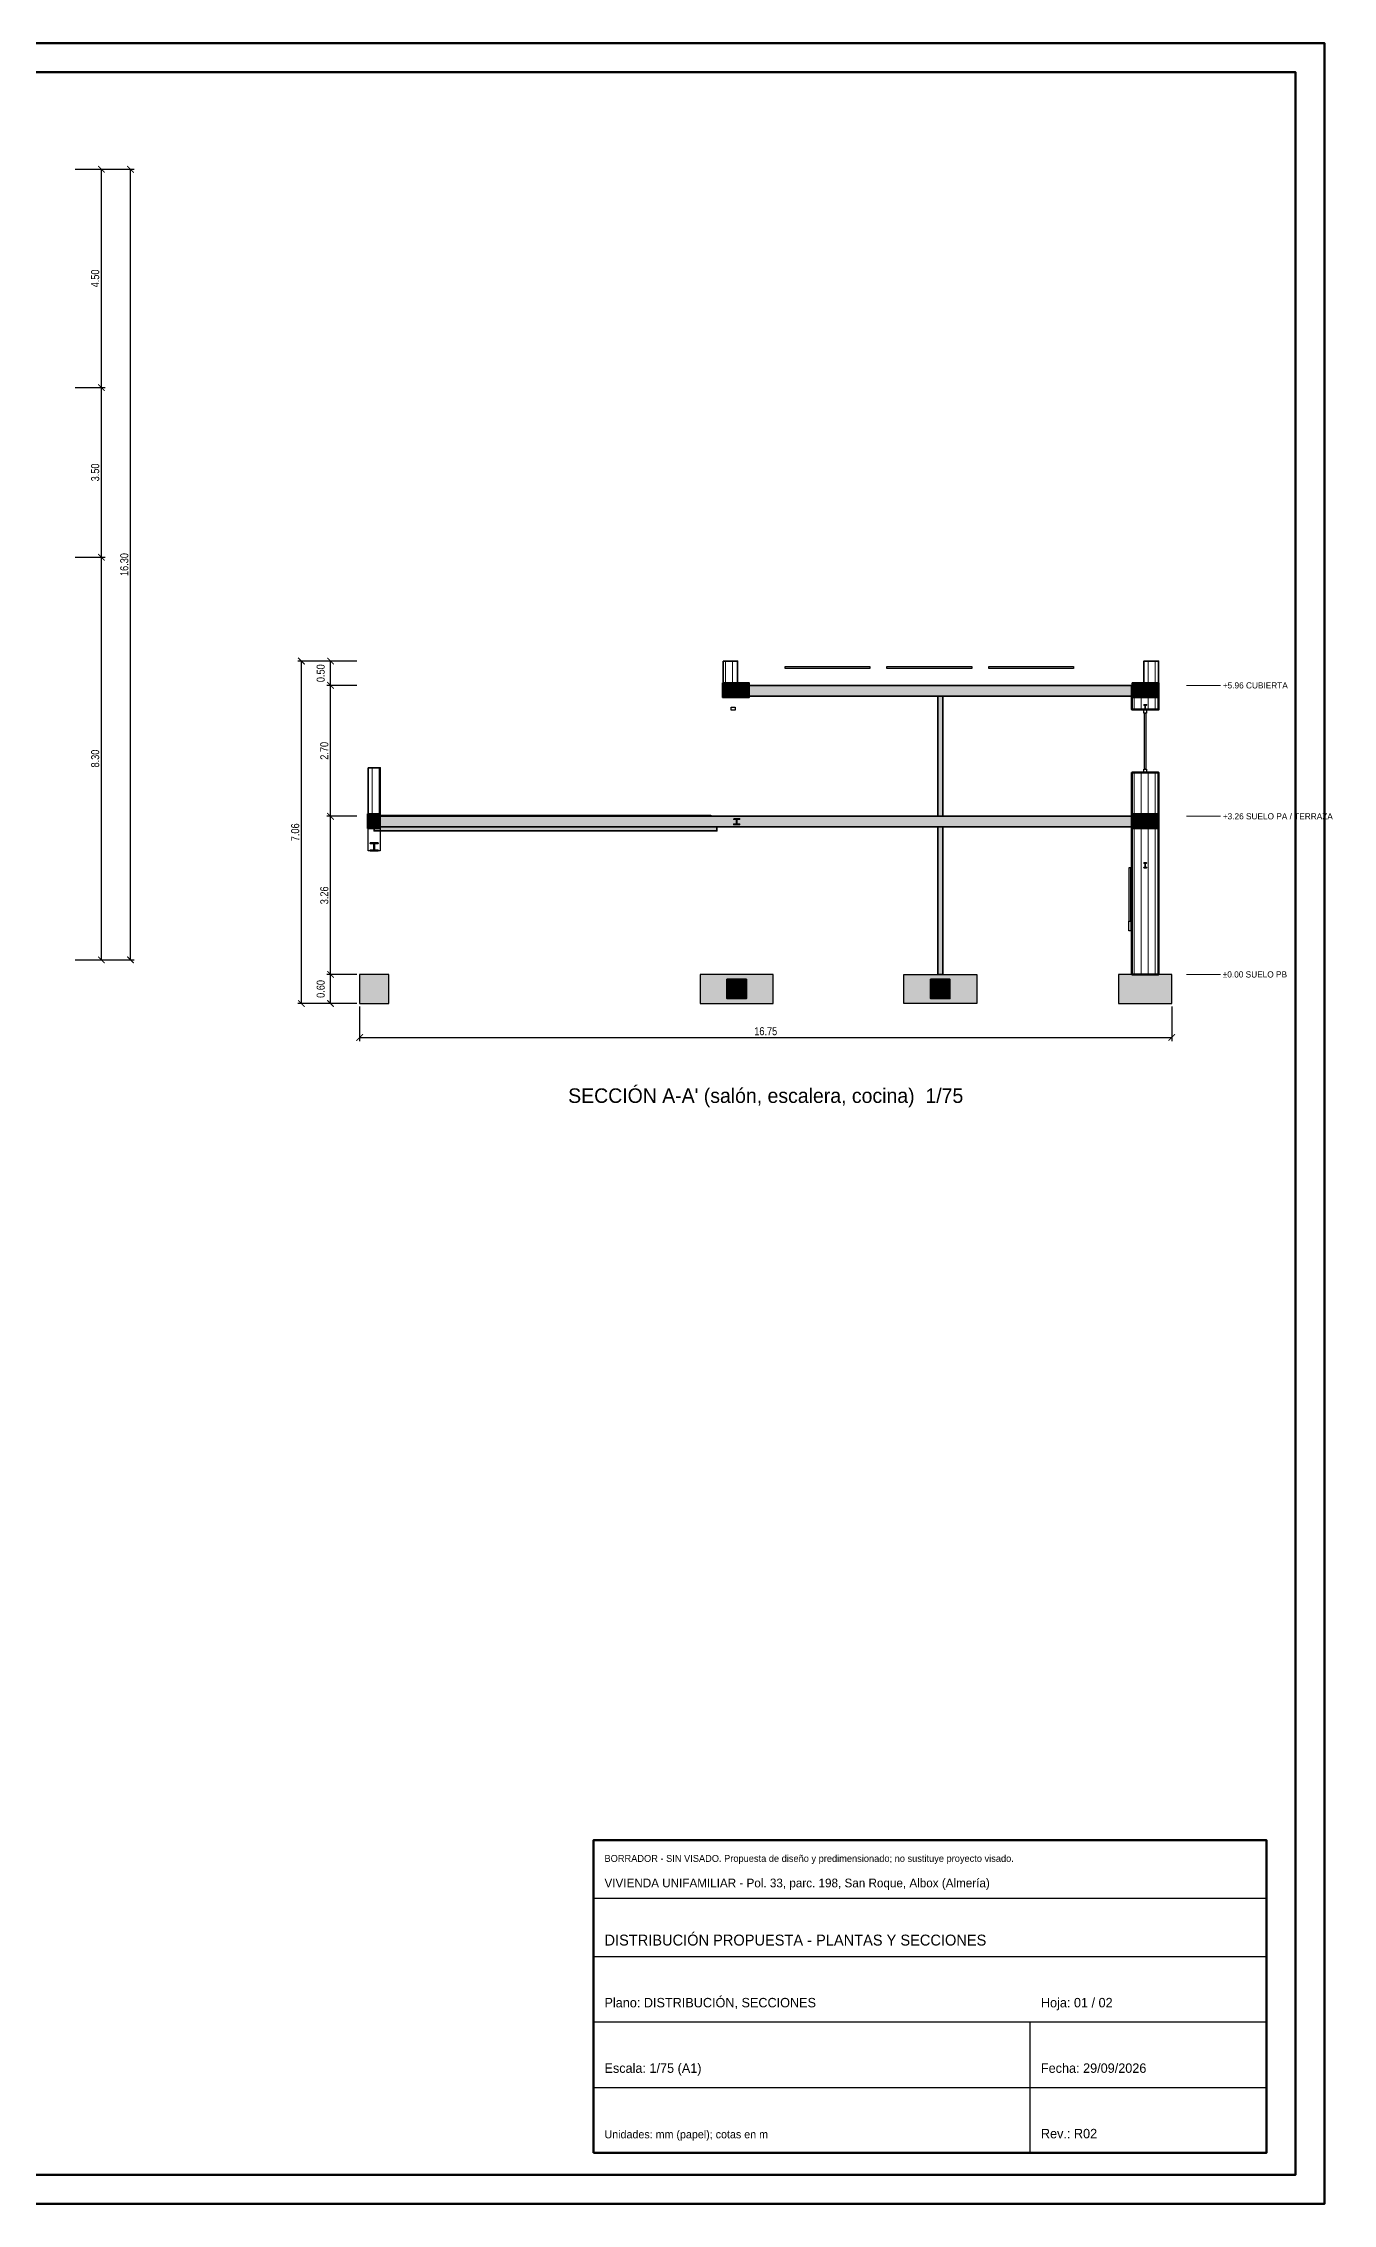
# Model space of a CAD drawing. Header units: millimetres. Extents: x 0 to 843, y 0 to 594.
# Drawn here: x 489 to 843, y 0 to 594 of the extents above; entities that cross this region are included whole.
import ezdxf
from ezdxf.enums import TextEntityAlignment as Align

# ---------------------------------------------------------------- set-up
doc = ezdxf.new("R2010")
doc.units = ezdxf.units.MM
for name, color, linetype, lineweight in [('acero_dintel', 5, 'Continuous', 35), ('acero_dinteles', 5, 'Continuous', 35), ('acero_vigas_cubierta', 5, 'Continuous', 35), ('acero_vigas_forjado', 5, 'Continuous', 35), ('cimentacion', 8, 'Continuous', 25), ('COTAS', 3, 'Continuous', 13), ('forjado_cubierta', 5, 'Continuous', 35), ('forjado_PB_PA', 5, 'Continuous', 35), ('forjado_salon', 8, 'Continuous', 35), ('MARCO', 7, 'Continuous', 70), ('muros_PA', 7, 'Continuous', 50), ('muros_PB', 7, 'Continuous', 50), ('parapeto_cubierta', 7, 'Continuous', 35), ('parapeto_terraza', 7, 'Continuous', 35), ('RAYADO_FORJADO', 7, 'Continuous', 9), ('RAYADO_MURO', 7, 'Continuous', 9), ('RAYADO_OTROS', 8, 'Continuous', 9), ('riostras', 8, 'Continuous', 35), ('tabiques_PA', 7, 'Continuous', 35), ('tabiques_PB', 7, 'Continuous', 35), ('TABLA', 7, 'Continuous', 25), ('TEXTO', 2, 'Continuous', 13), ('zuncho_cubierta', 8, 'Continuous', 35), ('zuncho_forjado', 8, 'Continuous', 35)]:
    doc.layers.add(name, color=color, linetype=linetype, lineweight=lineweight)
doc.styles.add('OpenSansCondensed-Light', font='OpenSansCondensed-Light.ttf')
doc.dimstyles.new('EZDXF', dxfattribs={"dimtxt": 0.25, "dimasz": 0.175, "dimexe": 0.375, "dimexo": 0.125, "dimgap": 0.1, "dimtad": 1, "dimlfac": 100, "dimzin": 12, "dimdsep": 46, "dimtxsty": 'OpenSansCondensed-Light', "dimblk": 'ARCHTICK', "dimcen": 2.5, "dimazin": 3, "dimtfac": 0.5, "dimtmove": 2, "dimatfit": 3})

# ---------------------------------------------------------------- blocks, each defined once
blk = doc.blocks.new('_ARCHTICK')
at = {"color": 0, "linetype": 'BYBLOCK', "const_width": 0.15}
blk.add_lwpolyline([(-0.5, -0.5), (0.5, 0.5)], dxfattribs=at)

msp = doc.modelspace()

# ---------------------------------------------------------------- hatches: boundary and pattern name
at = {"layer": 'RAYADO_FORJADO'}
h = msp.add_hatch(color=8, dxfattribs=at)
h.dxf.hatch_style = 1
h.paths.add_polyline_path([(675.46667, 418.12333), (682.8, 418.12333), (682.8, 414.12333), (675.46667, 414.12333)])
h = msp.add_hatch(color=7, dxfattribs=at)
h.dxf.hatch_style = 1
h.paths.add_polyline_path([(675.6, 417.45667), (795.33333, 417.45667), (795.33333, 414.52333), (675.6, 414.52333)])
h = msp.add_hatch(color=5, dxfattribs=at)
h.dxf.hatch_style = 1
h.paths.add_polyline_path([(678.53333, 416.79), (680.13333, 416.79), (680.13333, 416.64333), (679.37667, 416.64333), (679.37667, 415.33667), (680.13333, 415.33667), (680.13333, 415.19), (678.53333, 415.19), (678.53333, 415.33667), (679.29, 415.33667), (679.29, 416.64333), (678.53333, 416.64333)])
h = msp.add_hatch(color=8, dxfattribs=at)
h.dxf.hatch_style = 1
h.paths.add_polyline_path([(788.13333, 414.12333), (795.46667, 414.12333), (795.46667, 418.12333), (788.13333, 418.12333)])
h = msp.add_hatch(color=5, dxfattribs=at)
h.dxf.hatch_style = 1
h.paths.add_polyline_path([(791.3, 412.12333), (792.03333, 412.12333), (792.03333, 412.04733), (791.694, 412.04733), (791.694, 410.866), (792.03333, 410.866), (792.03333, 410.79), (791.3, 410.79), (791.3, 410.866), (791.63933, 410.866), (791.63933, 412.04733), (791.3, 412.04733)])
h = msp.add_hatch(color=8, dxfattribs=at)
h.dxf.hatch_style = 1
h.paths.add_polyline_path([(577.86667, 382.12333), (577.86667, 378.12333), (581.2, 378.12333), (581.2, 382.12333)])
h = msp.add_hatch(color=7, dxfattribs=at)
h.dxf.hatch_style = 1
h.paths.add_polyline_path([(578, 381.45667), (795.33333, 381.45667), (795.33333, 378.52333), (578, 378.52333)])
h = msp.add_hatch(color=5, dxfattribs=at)
h.dxf.hatch_style = 1
h.paths.add_polyline_path([(678.53333, 380.79), (680.13333, 380.79), (680.13333, 380.64333), (679.37667, 380.64333), (679.37667, 379.33667), (680.13333, 379.33667), (680.13333, 379.19), (678.53333, 379.19), (678.53333, 379.33667), (679.29, 379.33667), (679.29, 380.64333), (678.53333, 380.64333)])
h = msp.add_hatch(color=8, dxfattribs=at)
h.dxf.hatch_style = 1
h.paths.add_polyline_path([(788.13333, 378.12333), (795.46667, 378.12333), (795.46667, 382.12333), (788.13333, 382.12333)])
h = msp.add_hatch(color=8, dxfattribs=at)
h.dxf.hatch_style = 1
h.paths.add_polyline_path([(579.66667, 378.52333), (673.93333, 378.52333), (673.93333, 377.45667), (579.66667, 377.45667)])
h = msp.add_hatch(color=5, dxfattribs=at)
h.dxf.hatch_style = 1
h.paths.add_polyline_path([(578.6, 374.12333), (580.73333, 374.12333), (580.73333, 373.95), (579.72, 373.95), (579.72, 372.16333), (580.73333, 372.16333), (580.73333, 371.99), (578.6, 371.99), (578.6, 372.16333), (579.61333, 372.16333), (579.61333, 373.95), (578.6, 373.95)])
h = msp.add_hatch(color=5, dxfattribs=at)
h.dxf.hatch_style = 1
h.paths.add_polyline_path([(791.3, 368.65667), (792.03333, 368.65667), (792.03333, 368.58067), (791.694, 368.58067), (791.694, 367.39933), (792.03333, 367.39933), (792.03333, 367.32333), (791.3, 367.32333), (791.3, 367.39933), (791.63933, 367.39933), (791.63933, 368.58067), (791.3, 368.58067)])
h = msp.add_hatch(color=8, dxfattribs=at)
h.dxf.hatch_style = 1
h.paths.add_polyline_path([(676.66667, 336.65667), (682, 336.65667), (682, 331.32333), (676.66667, 331.32333)])
h = msp.add_hatch(color=8, dxfattribs=at)
h.dxf.hatch_style = 1
h.paths.add_polyline_path([(732.66667, 336.65667), (738, 336.65667), (738, 331.32333), (732.66667, 331.32333)])
at = {"layer": 'RAYADO_MURO'}
h = msp.add_hatch(dxfattribs=at)
h.set_pattern_fill('ANSI31', scale=0.6, angle=45)
h.paths.add_polyline_path([(675.6, 424.12333), (679.6, 424.12333), (679.6, 417.45667), (675.6, 417.45667)])
h = msp.add_hatch(dxfattribs=at)
h.set_pattern_fill('ANSI31', scale=0.6, angle=45)
h.paths.add_polyline_path([(791.33333, 417.45667), (791.33333, 424.12333), (795.33333, 424.12333), (795.33333, 417.45667)])
h = msp.add_hatch(dxfattribs=at)
h.set_pattern_fill('ANSI31', scale=0.6, angle=45)
h.paths.add_polyline_path([(788, 417.45667), (795.33333, 417.45667), (795.33333, 410.79), (788, 410.79)])
h = msp.add_hatch(dxfattribs=at)
h.set_pattern_fill('ANSI31', scale=0.6, angle=45)
h.paths.add_polyline_path([(578, 394.79), (581.33333, 394.79), (581.33333, 381.45667), (578, 381.45667)])
h = msp.add_hatch(dxfattribs=at)
h.set_pattern_fill('ANSI31', scale=0.6, angle=45)
h.paths.add_polyline_path([(788, 381.45667), (788, 393.45667), (795.33333, 393.45667), (795.33333, 381.45667)])
h = msp.add_hatch(dxfattribs=at)
h.set_pattern_fill('ANSI31', scale=0.6, angle=45)
h.paths.add_polyline_path([(788, 337.99), (795.33333, 337.99), (795.33333, 381.45667), (788, 381.45667)])
at = {"layer": 'RAYADO_OTROS'}
h = msp.add_hatch(color=7, dxfattribs=at)
h.dxf.hatch_style = 1
h.paths.add_polyline_path([(734.66667, 414.52333), (736, 414.52333), (736, 381.45667), (734.66667, 381.45667)])
h = msp.add_hatch(color=7, dxfattribs=at)
h.dxf.hatch_style = 1
h.paths.add_polyline_path([(734.66667, 378.52333), (736, 378.52333), (736, 337.99), (734.66667, 337.99)])
h = msp.add_hatch(color=8, dxfattribs=at)
h.dxf.hatch_style = 1
h.paths.add_polyline_path([(575.66667, 337.99), (575.66667, 329.99), (583.66667, 329.99), (583.66667, 337.99)])
h = msp.add_hatch(color=8, dxfattribs=at)
h.dxf.hatch_style = 1
h.paths.add_polyline_path([(669.33333, 337.99), (669.33333, 329.99), (689.33333, 329.99), (689.33333, 337.99)])
h = msp.add_hatch(color=8, dxfattribs=at)
h.dxf.hatch_style = 1
h.paths.add_polyline_path([(725.33333, 337.99), (745.33333, 337.99), (745.33333, 329.99), (725.33333, 329.99)])
h = msp.add_hatch(color=8, dxfattribs=at)
h.dxf.hatch_style = 1
h.paths.add_polyline_path([(784.33333, 329.99), (799, 329.99), (799, 337.99), (784.33333, 337.99)])

# ---------------------------------------------------------------- linework, layer by layer
at = {"layer": 'acero_dintel'}
msp.add_lwpolyline([(578.6, 374.12333), (580.73333, 374.12333), (580.73333, 373.95), (579.72, 373.95), (579.72, 372.16333), (580.73333, 372.16333), (580.73333, 371.99), (578.6, 371.99), (578.6, 372.16333), (579.61333, 372.16333), (579.61333, 373.95), (578.6, 373.95)], close=True, dxfattribs=at)
at = {"layer": 'acero_dinteles'}
for points in [[(791.3, 412.12333), (792.03333, 412.12333), (792.03333, 412.04733), (791.694, 412.04733), (791.694, 410.866), (792.03333, 410.866), (792.03333, 410.79), (791.3, 410.79), (791.3, 410.866), (791.63933, 410.866), (791.63933, 412.04733), (791.3, 412.04733)], [(791.3, 368.65667), (792.03333, 368.65667), (792.03333, 368.58067), (791.694, 368.58067), (791.694, 367.39933), (792.03333, 367.39933), (792.03333, 367.32333), (791.3, 367.32333), (791.3, 367.39933), (791.63933, 367.39933), (791.63933, 368.58067), (791.3, 368.58067)]]:
    msp.add_lwpolyline(points, close=True, dxfattribs=at)
at = {"layer": 'acero_vigas_cubierta'}
msp.add_lwpolyline([(678.53333, 416.79), (680.13333, 416.79), (680.13333, 416.64333), (679.37667, 416.64333), (679.37667, 415.33667), (680.13333, 415.33667), (680.13333, 415.19), (678.53333, 415.19), (678.53333, 415.33667), (679.29, 415.33667), (679.29, 416.64333), (678.53333, 416.64333)], close=True, dxfattribs=at)
at = {"layer": 'acero_vigas_forjado'}
msp.add_lwpolyline([(678.53333, 380.79), (680.13333, 380.79), (680.13333, 380.64333), (679.37667, 380.64333), (679.37667, 379.33667), (680.13333, 379.33667), (680.13333, 379.19), (678.53333, 379.19), (678.53333, 379.33667), (679.29, 379.33667), (679.29, 380.64333), (678.53333, 380.64333)], close=True, dxfattribs=at)
at = {"layer": 'carpinteria_PA'}
for points in [[(791.26667, 410.79), (792.06667, 410.79), (792.06667, 409.85667), (791.26667, 409.85667)], [(791.26667, 394.39), (792.06667, 394.39), (792.06667, 393.45667), (791.26667, 393.45667)]]:
    msp.add_lwpolyline(points, close=True, dxfattribs=at)
at = {"layer": 'carpinteria_PB'}
for points in [[(787.2, 367.32333), (787.2, 352.65667), (787.73333, 352.65667), (787.73333, 367.32333)], [(787.2, 352.65667), (787.73333, 352.65667), (787.73333, 349.99), (787.2, 349.99)]]:
    msp.add_lwpolyline(points, close=True, dxfattribs=at)
at = {"layer": 'carpinteria_terraza'}
msp.add_lwpolyline([(677.86667, 411.45667), (678.93333, 411.45667), (678.93333, 410.65667), (677.86667, 410.65667)], close=True, dxfattribs=at)
at = {"layer": 'cimentacion'}
for points in [[(575.66667, 337.99), (575.66667, 329.99), (583.66667, 329.99), (583.66667, 337.99)], [(669.33333, 337.99), (669.33333, 329.99), (689.33333, 329.99), (689.33333, 337.99)], [(725.33333, 337.99), (745.33333, 337.99), (745.33333, 329.99), (725.33333, 329.99)], [(784.33333, 329.99), (799, 329.99), (799, 337.99), (784.33333, 337.99)]]:
    msp.add_lwpolyline(points, close=True, dxfattribs=at)
at = {"layer": 'COTAS'}
for p, q in [((803, 417.45667), (812.33333, 417.45667)), ((803, 381.45667), (812.33333, 381.45667)), ((803, 337.99), (812.33333, 337.99))]:
    msp.add_line(p, q, dxfattribs=at)
at = {"layer": 'forjado_cubierta'}
msp.add_lwpolyline([(675.6, 417.45667), (795.33333, 417.45667), (795.33333, 414.52333), (675.6, 414.52333)], close=True, dxfattribs=at)
at = {"layer": 'forjado_PB_PA'}
msp.add_lwpolyline([(578, 381.45667), (795.33333, 381.45667), (795.33333, 378.52333), (578, 378.52333)], close=True, dxfattribs=at)
at = {"layer": 'forjado_salon'}
msp.add_lwpolyline([(579.66667, 378.52333), (673.93333, 378.52333), (673.93333, 377.45667), (579.66667, 377.45667)], close=True, dxfattribs=at)
at = {"layer": 'MARCO'}
for points in [[(0, 0), (841, 0), (841, 594), (0, 594)], [(8, 8), (833, 8), (833, 586), (8, 586)], [(640, 14), (825, 14), (825, 100), (640, 100)]]:
    msp.add_lwpolyline(points, close=True, dxfattribs=at)
at = {"layer": 'muros_PA'}
for points in [[(788, 417.45667), (795.33333, 417.45667), (795.33333, 410.79), (788, 410.79)], [(788, 381.45667), (788, 393.45667), (795.33333, 393.45667), (795.33333, 381.45667)]]:
    msp.add_lwpolyline(points, close=True, dxfattribs=at)
at = {"layer": 'muros_PB'}
msp.add_lwpolyline([(788, 337.99), (795.33333, 337.99), (795.33333, 381.45667), (788, 381.45667)], close=True, dxfattribs=at)
at = {"layer": 'muros_salon'}
msp.add_lwpolyline([(578, 381.45667), (581.33333, 381.45667), (581.33333, 371.99), (578, 371.99)], close=True, dxfattribs=at)
at = {"layer": 'paneles_solares'}
for points in [[(692.66667, 422.65667), (716, 422.65667), (716, 422.12333), (692.66667, 422.12333)], [(720.66667, 422.65667), (744, 422.65667), (744, 422.12333), (720.66667, 422.12333)], [(748.66667, 422.65667), (772, 422.65667), (772, 422.12333), (748.66667, 422.12333)]]:
    msp.add_lwpolyline(points, close=True, dxfattribs=at)
at = {"layer": 'parapeto_cubierta'}
for points in [[(675.6, 424.12333), (679.6, 424.12333), (679.6, 417.45667), (675.6, 417.45667)], [(791.33333, 417.45667), (791.33333, 424.12333), (795.33333, 424.12333), (795.33333, 417.45667)]]:
    msp.add_lwpolyline(points, close=True, dxfattribs=at)
at = {"layer": 'parapeto_terraza'}
msp.add_lwpolyline([(578, 394.79), (581.33333, 394.79), (581.33333, 381.45667), (578, 381.45667)], close=True, dxfattribs=at)
at = {"layer": 'riostras'}
for points in [[(676.66667, 336.65667), (682, 336.65667), (682, 331.32333), (676.66667, 331.32333)], [(732.66667, 336.65667), (738, 336.65667), (738, 331.32333), (732.66667, 331.32333)]]:
    msp.add_lwpolyline(points, close=True, dxfattribs=at)
at = {"layer": 'solado_terraza'}
msp.add_lwpolyline([(581.33333, 381.72333), (672.26667, 381.72333), (672.26667, 381.45667), (581.33333, 381.45667)], close=True, dxfattribs=at)
at = {"layer": 'tabiques_PA'}
msp.add_lwpolyline([(734.66667, 414.52333), (736, 414.52333), (736, 381.45667), (734.66667, 381.45667)], close=True, dxfattribs=at)
at = {"layer": 'tabiques_PB'}
msp.add_lwpolyline([(734.66667, 378.52333), (736, 378.52333), (736, 337.99), (734.66667, 337.99)], close=True, dxfattribs=at)
at = {"layer": 'TABLA'}
for p, q in [((640, 84), (825, 84)), ((640, 68), (825, 68)), ((640, 50), (825, 50)), ((760, 14), (760, 50)), ((640, 32), (825, 32))]:
    msp.add_line(p, q, dxfattribs=at)
at = {"layer": 'vidrios_PA'}
msp.add_lwpolyline([(791.46667, 409.85667), (791.86667, 409.85667), (791.86667, 394.39), (791.46667, 394.39)], close=True, dxfattribs=at)
at = {"layer": 'zuncho_cubierta'}
for points in [[(675.46667, 418.12333), (682.8, 418.12333), (682.8, 414.12333), (675.46667, 414.12333)], [(788.13333, 414.12333), (795.46667, 414.12333), (795.46667, 418.12333), (788.13333, 418.12333)]]:
    msp.add_lwpolyline(points, close=True, dxfattribs=at)
at = {"layer": 'zuncho_forjado'}
for points in [[(577.86667, 382.12333), (577.86667, 378.12333), (581.2, 378.12333), (581.2, 382.12333)], [(788.13333, 378.12333), (795.46667, 378.12333), (795.46667, 382.12333), (788.13333, 382.12333)]]:
    msp.add_lwpolyline(points, close=True, dxfattribs=at)

# ---------------------------------------------------------------- texts
at = {"layer": 'TEXTO'}
for s, p in [('+5.96 CUBIERTA', (813, 417.45667)), ('+3.26 SUELO PA / TERRAZA', (813, 381.45667)), ('±0.00 SUELO PB', (813, 337.99))]:
    msp.add_text(s, height=1.7, dxfattribs=at).set_placement(p, align=Align.MIDDLE_LEFT)
msp.add_text("SECCIÓN A-A' (salón, escalera, cocina)  1/75", height=4, dxfattribs=at).set_placement((687.33333, 304.65667), align=Align.MIDDLE_CENTER)
for s, height, p in [('BORRADOR - SIN VISADO. Propuesta de diseño y predimensionado; no sustituye proyecto visado.', 1.9, (643, 94)), ('VIVIENDA UNIFAMILIAR - Pol. 33, parc. 198, San Roque, Albox (Almería)', 2.4, (643, 87)), ('DISTRIBUCIÓN PROPUESTA - PLANTAS Y SECCIONES', 3, (643, 71)), ('Plano: DISTRIBUCIÓN, SECCIONES', 2.6, (643, 54)), ('Hoja: 01 / 02', 2.6, (763, 54)), ('Escala: 1/75 (A1)', 2.6, (643, 36)), ('Fecha: 29/09/2026', 2.6, (763, 36)), ('Unidades: mm (papel); cotas en m', 2.2, (643, 18)), ('Rev.: R02', 2.6, (763, 18))]:
    msp.add_text(s, height=height, dxfattribs=at).set_placement(p)

# ---------------------------------------------------------------- dimensions: what is measured, and where the dimension line sits
at = {"layer": 'COTAS'}
for base, p1, p2, text in [((504.66667, 499.33333), (496.66667, 499.33333), (496.66667, 559.33333), '4.50'), ((512.66667, 342), (496.66667, 342), (496.66667, 559.33333), '16.30'), ((504.66667, 452.66667), (496.66667, 452.66667), (496.66667, 499.33333), '3.50'), ((504.66667, 342), (496.66667, 342), (496.66667, 452.66667), '8.30'), ((559.66667, 329.99), (575.66667, 329.99), (575.66667, 424.12333), '7.06'), ((567.66667, 417.45667), (575.66667, 417.45667), (575.66667, 424.12333), '0.50'), ((567.66667, 381.45667), (575.66667, 381.45667), (575.66667, 417.45667), '2.70'), ((567.66667, 337.99), (575.66667, 337.99), (575.66667, 381.45667), '3.26'), ((567.66667, 329.99), (575.66667, 329.99), (575.66667, 337.99), '0.60')]:
    msp.add_linear_dim(base=base, p1=p1, p2=p2, angle=90, text=text, dimstyle='EZDXF', override={"dimtxt": 2.2, "dimasz": 1.8, "dimexe": 1, "dimexo": 0.8, "dimgap": 0.6, "dimtad": 1, "dimclrt": 3}, dxfattribs=at).render()
msp.add_linear_dim(base=(575.66667, 320.65667), p1=(575.66667, 329.99), p2=(799, 329.99), text='16.75', dimstyle='EZDXF', override={"dimtxt": 2.2, "dimasz": 1.8, "dimexe": 1, "dimexo": 0.8, "dimgap": 0.6, "dimtad": 1, "dimclrt": 3}, dxfattribs=at).render()

doc.saveas('drawing.dxf')
